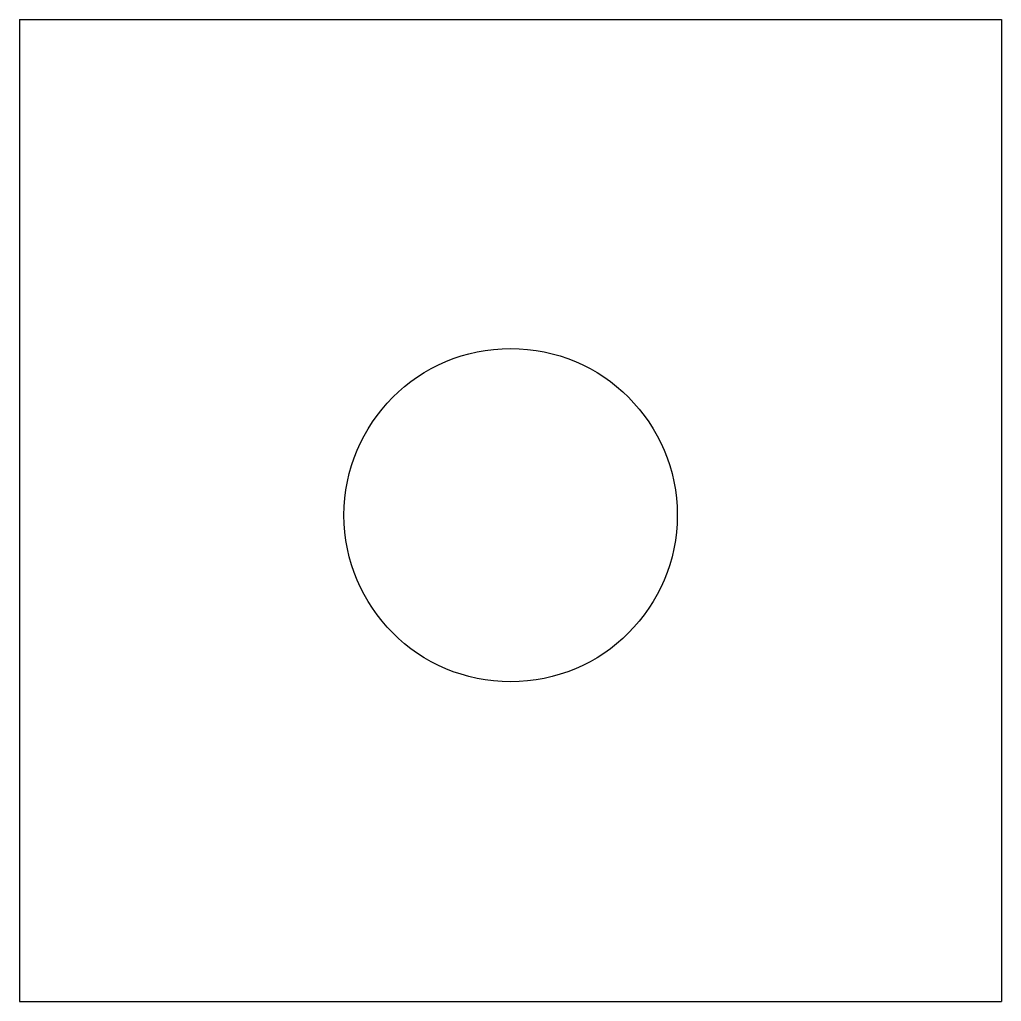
# Model space of a CAD drawing. Header units: millimetres. Extents: x -81 to 81, y -79 to 82.
import ezdxf

# ---------------------------------------------------------------- set-up
doc = ezdxf.new("R2010")
doc.units = ezdxf.units.MM

msp = doc.modelspace()

# ---------------------------------------------------------------- linework, layer by layer
at = {"color": 7, "linetype": 'Continuous'}
for p, q in [((-80.7, 82.14), (80.7, 82.14)), ((-80.7, 82.14), (-80.7, -79.26)), ((80.7, 82.14), (80.7, -79.26)), ((-80.7, -79.26), (80.7, -79.26))]:
    msp.add_line(p, q, dxfattribs=at)
msp.add_circle((0.02, 0.68), 27.4, dxfattribs=at)

doc.saveas('drawing.dxf')
